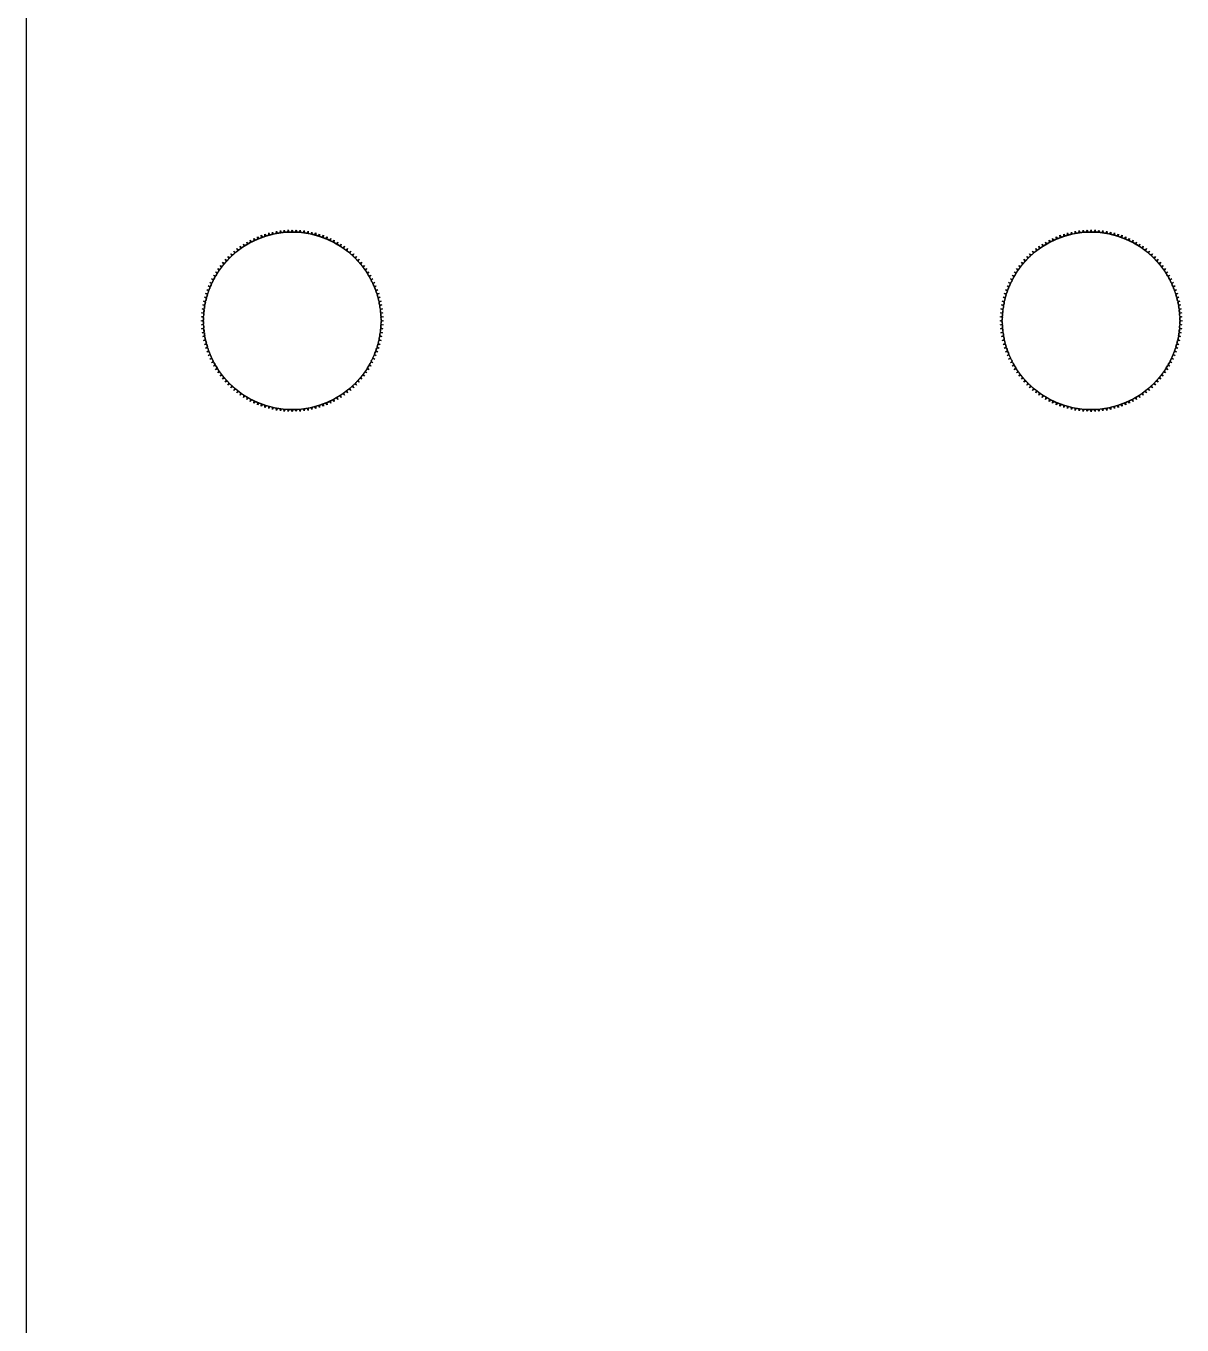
# Model space of a CAD drawing. Header units: millimetres. Extents: x 562 to 17351, y 2396 to 6995.
# Drawn here: x 9250.54 to 9276.59, y 3910 to 3939.27 of the extents above; entities that cross this region are included whole.
import ezdxf

# ---------------------------------------------------------------- set-up
doc = ezdxf.new("R2010")
doc.units = ezdxf.units.MM
doc.layers.add('02___PRT_ALL_AXES', color=7, linetype='Continuous')

msp = doc.modelspace()

# ---------------------------------------------------------------- linework, layer by layer
at = {"color": 7, "linetype": 'Continuous'}
for p, q in [((9250.541, 4020.13), (9250.541, 3685.13)), ((9256.095, 3934.58), (9256.097, 3934.631)), ((9256.097, 3934.631), (9256.121, 3934.585)), ((9256.18, 3934.597), (9256.185, 3934.649)), ((9256.185, 3934.649), (9256.206, 3934.602)), ((9256.266, 3934.611), (9256.273, 3934.662)), ((9256.273, 3934.662), (9256.293, 3934.615)), ((9256.353, 3934.621), (9256.362, 3934.672)), ((9256.362, 3934.672), (9256.38, 3934.623)), ((9256.44, 3934.627), (9256.451, 3934.678)), ((9256.451, 3934.678), (9256.467, 3934.629)), ((9256.527, 3934.63), (9256.541, 3934.68)), ((9256.541, 3934.68), (9256.554, 3934.63)), ((9256.614, 3934.629), (9256.63, 3934.678)), ((9256.63, 3934.678), (9256.641, 3934.627)), ((9256.701, 3934.623), (9256.719, 3934.672)), ((9256.719, 3934.672), (9256.728, 3934.621)), ((9256.788, 3934.615), (9256.808, 3934.662)), ((9256.808, 3934.662), (9256.815, 3934.611)), ((9256.875, 3934.602), (9256.897, 3934.649)), ((9256.897, 3934.649), (9256.901, 3934.597)), ((9256.96, 3934.585), (9256.984, 3934.631)), ((9256.984, 3934.631), (9256.987, 3934.58)), ((9274.095, 3934.58), (9274.097, 3934.631)), ((9274.097, 3934.631), (9274.121, 3934.585)), ((9274.18, 3934.597), (9274.185, 3934.649)), ((9274.185, 3934.649), (9274.206, 3934.602)), ((9274.266, 3934.611), (9274.273, 3934.662)), ((9274.273, 3934.662), (9274.293, 3934.615)), ((9274.353, 3934.621), (9274.362, 3934.672)), ((9274.362, 3934.672), (9274.38, 3934.623)), ((9274.44, 3934.627), (9274.451, 3934.678)), ((9274.451, 3934.678), (9274.467, 3934.629)), ((9274.527, 3934.63), (9274.541, 3934.68)), ((9274.541, 3934.68), (9274.554, 3934.63)), ((9274.614, 3934.629), (9274.63, 3934.678)), ((9274.63, 3934.678), (9274.641, 3934.627)), ((9274.701, 3934.623), (9274.719, 3934.672)), ((9274.719, 3934.672), (9274.728, 3934.621)), ((9274.788, 3934.615), (9274.808, 3934.662)), ((9274.808, 3934.662), (9274.815, 3934.611)), ((9274.875, 3934.602), (9274.897, 3934.649)), ((9274.897, 3934.649), (9274.901, 3934.597)), ((9274.96, 3934.585), (9274.984, 3934.631)), ((9274.984, 3934.631), (9274.987, 3934.58)), ((9255.455, 3934.309), (9255.439, 3934.359)), ((9255.439, 3934.359), (9255.477, 3934.324)), ((9255.529, 3934.355), (9255.516, 3934.405)), ((9255.516, 3934.405), (9255.552, 3934.369)), ((9255.605, 3934.398), (9255.594, 3934.448)), ((9255.594, 3934.448), (9255.629, 3934.41)), ((9255.683, 3934.437), (9255.674, 3934.488)), ((9255.674, 3934.488), (9255.707, 3934.448)), ((9255.763, 3934.473), (9255.756, 3934.524)), ((9255.756, 3934.524), (9255.788, 3934.483)), ((9255.844, 3934.505), (9255.839, 3934.556)), ((9255.839, 3934.556), (9255.869, 3934.514)), ((9255.926, 3934.533), (9255.924, 3934.585)), ((9255.924, 3934.585), (9255.952, 3934.541)), ((9256.01, 3934.558), (9256.01, 3934.61)), ((9256.01, 3934.61), (9256.036, 3934.565)), ((9257.045, 3934.565), (9257.071, 3934.61)), ((9257.071, 3934.61), (9257.071, 3934.558)), ((9257.129, 3934.541), (9257.157, 3934.585)), ((9257.157, 3934.585), (9257.155, 3934.533)), ((9257.212, 3934.514), (9257.242, 3934.556)), ((9257.242, 3934.556), (9257.237, 3934.505)), ((9257.294, 3934.483), (9257.325, 3934.524)), ((9257.325, 3934.524), (9257.318, 3934.473)), ((9257.374, 3934.448), (9257.407, 3934.488)), ((9257.407, 3934.488), (9257.398, 3934.437)), ((9257.452, 3934.41), (9257.487, 3934.448)), ((9257.487, 3934.448), (9257.476, 3934.398)), ((9257.529, 3934.369), (9257.566, 3934.405)), ((9257.566, 3934.405), (9257.552, 3934.355)), ((9257.604, 3934.324), (9257.642, 3934.359)), ((9257.642, 3934.359), (9257.626, 3934.309)), ((9273.455, 3934.309), (9273.439, 3934.359)), ((9273.439, 3934.359), (9273.477, 3934.324)), ((9273.529, 3934.355), (9273.516, 3934.405)), ((9273.516, 3934.405), (9273.552, 3934.369)), ((9273.605, 3934.398), (9273.594, 3934.448)), ((9273.594, 3934.448), (9273.629, 3934.41)), ((9273.683, 3934.437), (9273.674, 3934.488)), ((9273.674, 3934.488), (9273.707, 3934.448)), ((9273.763, 3934.473), (9273.756, 3934.524)), ((9273.756, 3934.524), (9273.788, 3934.483)), ((9273.844, 3934.505), (9273.839, 3934.556)), ((9273.839, 3934.556), (9273.869, 3934.514)), ((9273.926, 3934.533), (9273.924, 3934.585)), ((9273.924, 3934.585), (9273.952, 3934.541)), ((9274.01, 3934.558), (9274.01, 3934.61)), ((9274.01, 3934.61), (9274.036, 3934.565)), ((9275.045, 3934.565), (9275.071, 3934.61)), ((9275.071, 3934.61), (9275.071, 3934.558)), ((9275.129, 3934.541), (9275.157, 3934.585)), ((9275.157, 3934.585), (9275.155, 3934.533)), ((9275.212, 3934.514), (9275.242, 3934.556)), ((9275.242, 3934.556), (9275.237, 3934.505)), ((9275.294, 3934.483), (9275.325, 3934.524)), ((9275.325, 3934.524), (9275.318, 3934.473)), ((9275.374, 3934.448), (9275.407, 3934.488)), ((9275.407, 3934.488), (9275.398, 3934.437)), ((9275.452, 3934.41), (9275.487, 3934.448)), ((9275.487, 3934.448), (9275.476, 3934.398)), ((9275.529, 3934.369), (9275.566, 3934.405)), ((9275.566, 3934.405), (9275.552, 3934.355)), ((9275.604, 3934.324), (9275.642, 3934.359)), ((9275.642, 3934.359), (9275.626, 3934.309)), ((9255.117, 3934.035), (9255.091, 3934.079)), ((9255.091, 3934.079), (9255.136, 3934.054)), ((9255.18, 3934.095), (9255.156, 3934.141)), ((9255.156, 3934.141), (9255.199, 3934.114)), ((9255.245, 3934.153), (9255.223, 3934.2)), ((9255.223, 3934.2), (9255.265, 3934.171)), ((9255.312, 3934.208), (9255.293, 3934.256)), ((9255.293, 3934.256), (9255.334, 3934.225)), ((9255.382, 3934.26), (9255.365, 3934.309)), ((9255.365, 3934.309), (9255.404, 3934.276)), ((9257.677, 3934.276), (9257.716, 3934.309)), ((9257.716, 3934.309), (9257.699, 3934.26)), ((9257.747, 3934.225), (9257.789, 3934.256)), ((9257.789, 3934.256), (9257.769, 3934.208)), ((9257.816, 3934.171), (9257.858, 3934.2)), ((9257.858, 3934.2), (9257.836, 3934.153)), ((9257.882, 3934.114), (9257.926, 3934.141)), ((9257.926, 3934.141), (9257.902, 3934.095)), ((9257.945, 3934.054), (9257.99, 3934.079)), ((9257.99, 3934.079), (9257.964, 3934.035)), ((9273.117, 3934.035), (9273.091, 3934.079)), ((9273.091, 3934.079), (9273.136, 3934.054)), ((9273.18, 3934.095), (9273.156, 3934.141)), ((9273.156, 3934.141), (9273.199, 3934.114)), ((9273.245, 3934.153), (9273.223, 3934.2)), ((9273.223, 3934.2), (9273.265, 3934.171)), ((9273.312, 3934.208), (9273.293, 3934.256)), ((9273.293, 3934.256), (9273.334, 3934.225)), ((9273.382, 3934.26), (9273.365, 3934.309)), ((9273.365, 3934.309), (9273.404, 3934.276)), ((9275.677, 3934.276), (9275.716, 3934.309)), ((9275.716, 3934.309), (9275.699, 3934.26)), ((9275.747, 3934.225), (9275.789, 3934.256)), ((9275.789, 3934.256), (9275.769, 3934.208)), ((9275.816, 3934.171), (9275.858, 3934.2)), ((9275.858, 3934.2), (9275.836, 3934.153)), ((9275.882, 3934.114), (9275.926, 3934.141)), ((9275.926, 3934.141), (9275.902, 3934.095)), ((9275.945, 3934.054), (9275.99, 3934.079)), ((9275.99, 3934.079), (9275.964, 3934.035)), ((9254.895, 3933.766), (9254.861, 3933.806)), ((9254.861, 3933.806), (9254.91, 3933.788)), ((9254.946, 3933.837), (9254.914, 3933.878)), ((9254.914, 3933.878), (9254.962, 3933.858)), ((9255, 3933.905), (9254.97, 3933.948)), ((9254.97, 3933.948), (9255.017, 3933.926)), ((9255.057, 3933.971), (9255.029, 3934.015)), ((9255.029, 3934.015), (9255.075, 3933.991)), ((9258.006, 3933.991), (9258.052, 3934.015)), ((9258.052, 3934.015), (9258.024, 3933.971)), ((9258.064, 3933.926), (9258.111, 3933.948)), ((9258.111, 3933.948), (9258.081, 3933.905)), ((9258.119, 3933.858), (9258.167, 3933.878)), ((9258.167, 3933.878), (9258.135, 3933.837)), ((9258.171, 3933.788), (9258.22, 3933.806)), ((9258.22, 3933.806), (9258.187, 3933.766)), ((9272.895, 3933.766), (9272.861, 3933.806)), ((9272.861, 3933.806), (9272.91, 3933.788)), ((9272.946, 3933.837), (9272.914, 3933.878)), ((9272.914, 3933.878), (9272.962, 3933.858)), ((9273, 3933.905), (9272.97, 3933.948)), ((9272.97, 3933.948), (9273.017, 3933.926)), ((9273.057, 3933.971), (9273.029, 3934.015)), ((9273.029, 3934.015), (9273.075, 3933.991)), ((9276.006, 3933.991), (9276.052, 3934.015)), ((9276.052, 3934.015), (9276.024, 3933.971)), ((9276.064, 3933.926), (9276.111, 3933.948)), ((9276.111, 3933.948), (9276.081, 3933.905)), ((9276.119, 3933.858), (9276.167, 3933.878)), ((9276.167, 3933.878), (9276.135, 3933.837)), ((9276.171, 3933.788), (9276.22, 3933.806)), ((9276.22, 3933.806), (9276.187, 3933.766)), ((9254.722, 3933.463), (9254.683, 3933.496)), ((9254.683, 3933.496), (9254.734, 3933.487)), ((9254.76, 3933.542), (9254.722, 3933.577)), ((9254.722, 3933.577), (9254.773, 3933.565)), ((9254.802, 3933.618), (9254.765, 3933.655)), ((9254.765, 3933.655), (9254.815, 3933.642)), ((9254.847, 3933.693), (9254.812, 3933.731)), ((9254.812, 3933.731), (9254.861, 3933.716)), ((9258.22, 3933.716), (9258.27, 3933.731)), ((9258.27, 3933.731), (9258.234, 3933.693)), ((9258.266, 3933.642), (9258.316, 3933.655)), ((9258.316, 3933.655), (9258.279, 3933.618)), ((9258.308, 3933.565), (9258.359, 3933.577)), ((9258.359, 3933.577), (9258.321, 3933.542)), ((9258.347, 3933.487), (9258.398, 3933.496)), ((9258.398, 3933.496), (9258.359, 3933.463)), ((9272.722, 3933.463), (9272.683, 3933.496)), ((9272.683, 3933.496), (9272.734, 3933.487)), ((9272.76, 3933.542), (9272.722, 3933.577)), ((9272.722, 3933.577), (9272.773, 3933.565)), ((9272.802, 3933.618), (9272.765, 3933.655)), ((9272.765, 3933.655), (9272.815, 3933.642)), ((9272.847, 3933.693), (9272.812, 3933.731)), ((9272.812, 3933.731), (9272.861, 3933.716)), ((9276.22, 3933.716), (9276.27, 3933.731)), ((9276.27, 3933.731), (9276.234, 3933.693)), ((9276.266, 3933.642), (9276.316, 3933.655)), ((9276.316, 3933.655), (9276.279, 3933.618)), ((9276.308, 3933.565), (9276.359, 3933.577)), ((9276.359, 3933.577), (9276.321, 3933.542)), ((9276.347, 3933.487), (9276.398, 3933.496)), ((9276.398, 3933.496), (9276.359, 3933.463)), ((9254.629, 3933.219), (9254.585, 3933.246)), ((9254.585, 3933.246), (9254.637, 3933.244)), ((9254.657, 3933.301), (9254.614, 3933.331)), ((9254.614, 3933.331), (9254.666, 3933.327)), ((9254.688, 3933.383), (9254.647, 3933.414)), ((9254.647, 3933.414), (9254.698, 3933.408)), ((9258.383, 3933.408), (9258.435, 3933.414)), ((9258.435, 3933.414), (9258.393, 3933.383)), ((9258.415, 3933.327), (9258.467, 3933.331)), ((9258.467, 3933.331), (9258.424, 3933.301)), ((9258.444, 3933.244), (9258.496, 3933.246)), ((9258.496, 3933.246), (9258.452, 3933.219)), ((9272.629, 3933.219), (9272.585, 3933.246)), ((9272.585, 3933.246), (9272.637, 3933.244)), ((9272.657, 3933.301), (9272.614, 3933.331)), ((9272.614, 3933.331), (9272.666, 3933.327)), ((9272.688, 3933.383), (9272.647, 3933.414)), ((9272.647, 3933.414), (9272.698, 3933.408)), ((9276.383, 3933.408), (9276.435, 3933.414)), ((9276.435, 3933.414), (9276.393, 3933.383)), ((9276.415, 3933.327), (9276.467, 3933.331)), ((9276.467, 3933.331), (9276.424, 3933.301)), ((9276.444, 3933.244), (9276.496, 3933.246)), ((9276.496, 3933.246), (9276.452, 3933.219)), ((9254.508, 3932.897), (9254.559, 3932.904)), ((9254.556, 3932.878), (9254.508, 3932.897)), ((9254.522, 3932.986), (9254.573, 3932.99)), ((9254.569, 3932.964), (9254.522, 3932.986)), ((9254.539, 3933.074), (9254.591, 3933.076)), ((9254.585, 3933.05), (9254.539, 3933.074)), ((9254.605, 3933.135), (9254.56, 3933.16)), ((9254.56, 3933.16), (9254.612, 3933.16)), ((9258.469, 3933.16), (9258.521, 3933.16)), ((9258.521, 3933.16), (9258.476, 3933.135)), ((9258.49, 3933.076), (9258.542, 3933.074)), ((9258.542, 3933.074), (9258.496, 3933.05)), ((9258.508, 3932.99), (9258.559, 3932.986)), ((9258.559, 3932.986), (9258.512, 3932.964)), ((9258.522, 3932.904), (9258.573, 3932.897)), ((9258.573, 3932.897), (9258.525, 3932.878)), ((9272.508, 3932.897), (9272.559, 3932.904)), ((9272.556, 3932.878), (9272.508, 3932.897)), ((9272.522, 3932.986), (9272.573, 3932.99)), ((9272.569, 3932.964), (9272.522, 3932.986)), ((9272.539, 3933.074), (9272.591, 3933.076)), ((9272.585, 3933.05), (9272.539, 3933.074)), ((9272.605, 3933.135), (9272.56, 3933.16)), ((9272.56, 3933.16), (9272.612, 3933.16)), ((9276.469, 3933.16), (9276.521, 3933.16)), ((9276.521, 3933.16), (9276.476, 3933.135)), ((9276.49, 3933.076), (9276.542, 3933.074)), ((9276.542, 3933.074), (9276.496, 3933.05)), ((9276.508, 3932.99), (9276.559, 3932.986)), ((9276.559, 3932.986), (9276.512, 3932.964)), ((9276.522, 3932.904), (9276.573, 3932.897)), ((9276.573, 3932.897), (9276.525, 3932.878)), ((9254.491, 3932.63), (9254.541, 3932.643)), ((9254.541, 3932.617), (9254.491, 3932.63)), ((9254.492, 3932.719), (9254.543, 3932.731)), ((9254.542, 3932.704), (9254.492, 3932.719)), ((9254.498, 3932.809), (9254.549, 3932.818)), ((9254.547, 3932.791), (9254.498, 3932.809)), ((9258.532, 3932.818), (9258.583, 3932.809)), ((9258.583, 3932.809), (9258.534, 3932.791)), ((9258.538, 3932.731), (9258.589, 3932.719)), ((9258.589, 3932.719), (9258.539, 3932.704)), ((9258.541, 3932.643), (9258.591, 3932.63)), ((9258.591, 3932.63), (9258.541, 3932.617)), ((9272.491, 3932.63), (9272.541, 3932.643)), ((9272.541, 3932.617), (9272.491, 3932.63)), ((9272.492, 3932.719), (9272.543, 3932.731)), ((9272.542, 3932.704), (9272.492, 3932.719)), ((9272.498, 3932.809), (9272.549, 3932.818)), ((9272.547, 3932.791), (9272.498, 3932.809)), ((9276.532, 3932.818), (9276.583, 3932.809)), ((9276.583, 3932.809), (9276.534, 3932.791)), ((9276.538, 3932.731), (9276.589, 3932.719)), ((9276.589, 3932.719), (9276.539, 3932.704)), ((9276.541, 3932.643), (9276.591, 3932.63)), ((9276.591, 3932.63), (9276.541, 3932.617)), ((9254.492, 3932.541), (9254.542, 3932.556)), ((9254.543, 3932.529), (9254.492, 3932.541)), ((9254.498, 3932.451), (9254.547, 3932.469)), ((9254.549, 3932.442), (9254.498, 3932.451)), ((9254.508, 3932.362), (9254.556, 3932.382)), ((9254.559, 3932.356), (9254.508, 3932.362)), ((9254.522, 3932.274), (9254.569, 3932.296)), ((9258.512, 3932.296), (9258.559, 3932.274)), ((9258.573, 3932.362), (9258.522, 3932.356)), ((9258.525, 3932.382), (9258.573, 3932.362)), ((9258.583, 3932.451), (9258.532, 3932.442)), ((9258.534, 3932.469), (9258.583, 3932.451)), ((9258.589, 3932.541), (9258.538, 3932.529)), ((9258.539, 3932.556), (9258.589, 3932.541)), ((9272.492, 3932.541), (9272.542, 3932.556)), ((9272.543, 3932.529), (9272.492, 3932.541)), ((9272.498, 3932.451), (9272.547, 3932.469)), ((9272.549, 3932.442), (9272.498, 3932.451)), ((9272.508, 3932.362), (9272.556, 3932.382)), ((9272.559, 3932.356), (9272.508, 3932.362)), ((9272.522, 3932.274), (9272.569, 3932.296)), ((9276.512, 3932.296), (9276.559, 3932.274)), ((9276.573, 3932.362), (9276.522, 3932.356)), ((9276.525, 3932.382), (9276.573, 3932.362)), ((9276.583, 3932.451), (9276.532, 3932.442)), ((9276.534, 3932.469), (9276.583, 3932.451)), ((9276.589, 3932.541), (9276.538, 3932.529)), ((9276.539, 3932.556), (9276.589, 3932.541)), ((9254.573, 3932.269), (9254.522, 3932.274)), ((9254.539, 3932.186), (9254.585, 3932.21)), ((9254.591, 3932.184), (9254.539, 3932.186)), ((9254.56, 3932.099), (9254.605, 3932.125)), ((9254.612, 3932.099), (9254.56, 3932.099)), ((9254.585, 3932.013), (9254.629, 3932.041)), ((9254.637, 3932.016), (9254.585, 3932.013)), ((9258.496, 3932.013), (9258.444, 3932.016)), ((9258.452, 3932.041), (9258.496, 3932.013)), ((9258.521, 3932.099), (9258.469, 3932.099)), ((9258.476, 3932.125), (9258.521, 3932.099)), ((9258.542, 3932.186), (9258.49, 3932.184)), ((9258.496, 3932.21), (9258.542, 3932.186)), ((9258.559, 3932.274), (9258.508, 3932.269)), ((9272.573, 3932.269), (9272.522, 3932.274)), ((9272.539, 3932.186), (9272.585, 3932.21)), ((9272.591, 3932.184), (9272.539, 3932.186)), ((9272.56, 3932.099), (9272.605, 3932.125)), ((9272.612, 3932.099), (9272.56, 3932.099)), ((9272.585, 3932.013), (9272.629, 3932.041)), ((9272.637, 3932.016), (9272.585, 3932.013)), ((9276.496, 3932.013), (9276.444, 3932.016)), ((9276.452, 3932.041), (9276.496, 3932.013)), ((9276.521, 3932.099), (9276.469, 3932.099)), ((9276.476, 3932.125), (9276.521, 3932.099)), ((9276.542, 3932.186), (9276.49, 3932.184)), ((9276.496, 3932.21), (9276.542, 3932.186)), ((9276.559, 3932.274), (9276.508, 3932.269)), ((9254.614, 3931.929), (9254.657, 3931.958)), ((9254.666, 3931.933), (9254.614, 3931.929)), ((9254.647, 3931.845), (9254.688, 3931.877)), ((9254.698, 3931.852), (9254.647, 3931.845)), ((9254.683, 3931.764), (9254.722, 3931.797)), ((9254.734, 3931.773), (9254.683, 3931.764)), ((9254.722, 3931.683), (9254.76, 3931.718)), ((9258.321, 3931.718), (9258.359, 3931.683)), ((9258.398, 3931.764), (9258.347, 3931.773)), ((9258.359, 3931.797), (9258.398, 3931.764)), ((9258.435, 3931.845), (9258.383, 3931.852)), ((9258.393, 3931.877), (9258.435, 3931.845)), ((9258.467, 3931.929), (9258.415, 3931.933)), ((9258.424, 3931.958), (9258.467, 3931.929)), ((9272.614, 3931.929), (9272.657, 3931.958)), ((9272.666, 3931.933), (9272.614, 3931.929)), ((9272.647, 3931.845), (9272.688, 3931.877)), ((9272.698, 3931.852), (9272.647, 3931.845)), ((9272.683, 3931.764), (9272.722, 3931.797)), ((9272.734, 3931.773), (9272.683, 3931.764)), ((9272.722, 3931.683), (9272.76, 3931.718)), ((9276.321, 3931.718), (9276.359, 3931.683)), ((9276.398, 3931.764), (9276.347, 3931.773)), ((9276.359, 3931.797), (9276.398, 3931.764)), ((9276.435, 3931.845), (9276.383, 3931.852)), ((9276.393, 3931.877), (9276.435, 3931.845)), ((9276.467, 3931.929), (9276.415, 3931.933)), ((9276.424, 3931.958), (9276.467, 3931.929)), ((9254.773, 3931.695), (9254.722, 3931.683)), ((9254.765, 3931.605), (9254.802, 3931.642)), ((9254.815, 3931.618), (9254.765, 3931.605)), ((9254.812, 3931.528), (9254.847, 3931.567)), ((9254.861, 3931.544), (9254.812, 3931.528)), ((9254.861, 3931.454), (9254.895, 3931.494)), ((9254.91, 3931.472), (9254.861, 3931.454)), ((9254.914, 3931.382), (9254.946, 3931.423)), ((9258.135, 3931.423), (9258.167, 3931.382)), ((9258.22, 3931.454), (9258.171, 3931.472)), ((9258.187, 3931.494), (9258.22, 3931.454)), ((9258.27, 3931.528), (9258.22, 3931.544)), ((9258.234, 3931.567), (9258.27, 3931.528)), ((9258.316, 3931.605), (9258.266, 3931.618)), ((9258.279, 3931.642), (9258.316, 3931.605)), ((9258.359, 3931.683), (9258.308, 3931.695)), ((9272.773, 3931.695), (9272.722, 3931.683)), ((9272.765, 3931.605), (9272.802, 3931.642)), ((9272.815, 3931.618), (9272.765, 3931.605)), ((9272.812, 3931.528), (9272.847, 3931.567)), ((9272.861, 3931.544), (9272.812, 3931.528)), ((9272.861, 3931.454), (9272.895, 3931.494)), ((9272.91, 3931.472), (9272.861, 3931.454)), ((9272.914, 3931.382), (9272.946, 3931.423)), ((9276.135, 3931.423), (9276.167, 3931.382)), ((9276.22, 3931.454), (9276.171, 3931.472)), ((9276.187, 3931.494), (9276.22, 3931.454)), ((9276.27, 3931.528), (9276.22, 3931.544)), ((9276.234, 3931.567), (9276.27, 3931.528)), ((9276.316, 3931.605), (9276.266, 3931.618)), ((9276.279, 3931.642), (9276.316, 3931.605)), ((9276.359, 3931.683), (9276.308, 3931.695)), ((9254.962, 3931.402), (9254.914, 3931.382)), ((9254.97, 3931.312), (9255, 3931.355)), ((9255.017, 3931.334), (9254.97, 3931.312)), ((9255.029, 3931.245), (9255.057, 3931.289)), ((9255.075, 3931.269), (9255.029, 3931.245)), ((9255.091, 3931.18), (9255.117, 3931.225)), ((9255.136, 3931.206), (9255.091, 3931.18)), ((9255.156, 3931.119), (9255.18, 3931.164)), ((9255.199, 3931.146), (9255.156, 3931.119)), ((9257.926, 3931.119), (9257.882, 3931.146)), ((9257.902, 3931.164), (9257.926, 3931.119)), ((9257.99, 3931.18), (9257.945, 3931.206)), ((9257.964, 3931.225), (9257.99, 3931.18)), ((9258.052, 3931.245), (9258.006, 3931.269)), ((9258.024, 3931.289), (9258.052, 3931.245)), ((9258.111, 3931.312), (9258.064, 3931.334)), ((9258.081, 3931.355), (9258.111, 3931.312)), ((9258.167, 3931.382), (9258.119, 3931.402)), ((9272.962, 3931.402), (9272.914, 3931.382)), ((9272.97, 3931.312), (9273, 3931.355)), ((9273.017, 3931.334), (9272.97, 3931.312)), ((9273.029, 3931.245), (9273.057, 3931.289)), ((9273.075, 3931.269), (9273.029, 3931.245)), ((9273.091, 3931.18), (9273.117, 3931.225)), ((9273.136, 3931.206), (9273.091, 3931.18)), ((9273.156, 3931.119), (9273.18, 3931.164)), ((9273.199, 3931.146), (9273.156, 3931.119)), ((9275.926, 3931.119), (9275.882, 3931.146)), ((9275.902, 3931.164), (9275.926, 3931.119)), ((9275.99, 3931.18), (9275.945, 3931.206)), ((9275.964, 3931.225), (9275.99, 3931.18)), ((9276.052, 3931.245), (9276.006, 3931.269)), ((9276.024, 3931.289), (9276.052, 3931.245)), ((9276.111, 3931.312), (9276.064, 3931.334)), ((9276.081, 3931.355), (9276.111, 3931.312)), ((9276.167, 3931.382), (9276.119, 3931.402)), ((9255.223, 3931.06), (9255.245, 3931.106)), ((9255.265, 3931.089), (9255.223, 3931.06)), ((9255.293, 3931.004), (9255.312, 3931.051)), ((9255.334, 3931.035), (9255.293, 3931.004)), ((9255.365, 3930.951), (9255.382, 3930.999)), ((9255.404, 3930.984), (9255.365, 3930.951)), ((9255.439, 3930.901), (9255.455, 3930.95)), ((9255.477, 3930.936), (9255.439, 3930.901)), ((9255.516, 3930.855), (9255.529, 3930.905)), ((9255.552, 3930.891), (9255.516, 3930.855)), ((9255.594, 3930.812), (9255.605, 3930.862)), ((9255.629, 3930.85), (9255.594, 3930.812)), ((9255.674, 3930.772), (9255.683, 3930.823)), ((9257.398, 3930.823), (9257.407, 3930.772)), ((9257.487, 3930.812), (9257.452, 3930.85)), ((9257.476, 3930.862), (9257.487, 3930.812)), ((9257.566, 3930.855), (9257.529, 3930.891)), ((9257.552, 3930.905), (9257.566, 3930.855)), ((9257.642, 3930.901), (9257.604, 3930.936)), ((9257.626, 3930.95), (9257.642, 3930.901)), ((9257.716, 3930.951), (9257.677, 3930.984)), ((9257.699, 3930.999), (9257.716, 3930.951)), ((9257.789, 3931.004), (9257.747, 3931.035)), ((9257.769, 3931.051), (9257.789, 3931.004)), ((9257.858, 3931.06), (9257.816, 3931.089)), ((9257.836, 3931.106), (9257.858, 3931.06)), ((9273.223, 3931.06), (9273.245, 3931.106)), ((9273.265, 3931.089), (9273.223, 3931.06)), ((9273.293, 3931.004), (9273.312, 3931.051)), ((9273.334, 3931.035), (9273.293, 3931.004)), ((9273.365, 3930.951), (9273.382, 3930.999)), ((9273.404, 3930.984), (9273.365, 3930.951)), ((9273.439, 3930.901), (9273.455, 3930.95)), ((9273.477, 3930.936), (9273.439, 3930.901)), ((9273.516, 3930.855), (9273.529, 3930.905)), ((9273.552, 3930.891), (9273.516, 3930.855)), ((9273.594, 3930.812), (9273.605, 3930.862)), ((9273.629, 3930.85), (9273.594, 3930.812)), ((9273.674, 3930.772), (9273.683, 3930.823)), ((9275.398, 3930.823), (9275.407, 3930.772)), ((9275.487, 3930.812), (9275.452, 3930.85)), ((9275.476, 3930.862), (9275.487, 3930.812)), ((9275.566, 3930.855), (9275.529, 3930.891)), ((9275.552, 3930.905), (9275.566, 3930.855)), ((9275.642, 3930.901), (9275.604, 3930.936)), ((9275.626, 3930.95), (9275.642, 3930.901)), ((9275.716, 3930.951), (9275.677, 3930.984)), ((9275.699, 3930.999), (9275.716, 3930.951)), ((9275.789, 3931.004), (9275.747, 3931.035)), ((9275.769, 3931.051), (9275.789, 3931.004)), ((9275.858, 3931.06), (9275.816, 3931.089)), ((9275.836, 3931.106), (9275.858, 3931.06)), ((9255.707, 3930.812), (9255.674, 3930.772)), ((9255.756, 3930.736), (9255.763, 3930.787)), ((9255.788, 3930.777), (9255.756, 3930.736)), ((9255.839, 3930.704), (9255.844, 3930.755)), ((9255.869, 3930.746), (9255.839, 3930.704)), ((9255.924, 3930.675), (9255.926, 3930.727)), ((9255.952, 3930.718), (9255.924, 3930.675)), ((9256.01, 3930.65), (9256.01, 3930.702)), ((9256.036, 3930.695), (9256.01, 3930.65)), ((9256.097, 3930.629), (9256.095, 3930.68)), ((9256.121, 3930.674), (9256.097, 3930.629)), ((9256.185, 3930.611), (9256.18, 3930.663)), ((9256.206, 3930.658), (9256.185, 3930.611)), ((9256.273, 3930.597), (9256.266, 3930.649)), ((9256.293, 3930.645), (9256.273, 3930.597)), ((9256.362, 3930.588), (9256.353, 3930.639)), ((9256.38, 3930.636), (9256.362, 3930.588)), ((9256.451, 3930.582), (9256.44, 3930.632)), ((9256.467, 3930.631), (9256.451, 3930.582)), ((9256.541, 3930.58), (9256.527, 3930.63)), ((9256.554, 3930.63), (9256.541, 3930.58)), ((9256.63, 3930.582), (9256.614, 3930.631)), ((9256.641, 3930.632), (9256.63, 3930.582)), ((9256.719, 3930.588), (9256.701, 3930.636)), ((9256.728, 3930.639), (9256.719, 3930.588)), ((9256.808, 3930.597), (9256.788, 3930.645)), ((9256.815, 3930.649), (9256.808, 3930.597)), ((9256.897, 3930.611), (9256.875, 3930.658)), ((9256.901, 3930.663), (9256.897, 3930.611)), ((9256.984, 3930.629), (9256.96, 3930.674)), ((9256.987, 3930.68), (9256.984, 3930.629)), ((9257.071, 3930.65), (9257.045, 3930.695)), ((9257.071, 3930.702), (9257.071, 3930.65)), ((9257.157, 3930.675), (9257.129, 3930.718)), ((9257.155, 3930.727), (9257.157, 3930.675)), ((9257.242, 3930.704), (9257.212, 3930.746)), ((9257.237, 3930.755), (9257.242, 3930.704)), ((9257.325, 3930.736), (9257.294, 3930.777)), ((9257.318, 3930.787), (9257.325, 3930.736)), ((9257.407, 3930.772), (9257.374, 3930.812)), ((9273.707, 3930.812), (9273.674, 3930.772)), ((9273.756, 3930.736), (9273.763, 3930.787)), ((9273.788, 3930.777), (9273.756, 3930.736)), ((9273.839, 3930.704), (9273.844, 3930.755)), ((9273.869, 3930.746), (9273.839, 3930.704)), ((9273.924, 3930.675), (9273.926, 3930.727)), ((9273.952, 3930.718), (9273.924, 3930.675)), ((9274.01, 3930.65), (9274.01, 3930.702)), ((9274.036, 3930.695), (9274.01, 3930.65)), ((9274.097, 3930.629), (9274.095, 3930.68)), ((9274.121, 3930.674), (9274.097, 3930.629)), ((9274.185, 3930.611), (9274.18, 3930.663)), ((9274.206, 3930.658), (9274.185, 3930.611)), ((9274.273, 3930.597), (9274.266, 3930.649)), ((9274.293, 3930.645), (9274.273, 3930.597)), ((9274.362, 3930.588), (9274.353, 3930.639)), ((9274.38, 3930.636), (9274.362, 3930.588)), ((9274.451, 3930.582), (9274.44, 3930.632)), ((9274.467, 3930.631), (9274.451, 3930.582)), ((9274.541, 3930.58), (9274.527, 3930.63)), ((9274.554, 3930.63), (9274.541, 3930.58)), ((9274.63, 3930.582), (9274.614, 3930.631)), ((9274.641, 3930.632), (9274.63, 3930.582)), ((9274.719, 3930.588), (9274.701, 3930.636)), ((9274.728, 3930.639), (9274.719, 3930.588)), ((9274.808, 3930.597), (9274.788, 3930.645)), ((9274.815, 3930.649), (9274.808, 3930.597)), ((9274.897, 3930.611), (9274.875, 3930.658)), ((9274.901, 3930.663), (9274.897, 3930.611)), ((9274.984, 3930.629), (9274.96, 3930.674)), ((9274.987, 3930.68), (9274.984, 3930.629)), ((9275.071, 3930.65), (9275.045, 3930.695)), ((9275.071, 3930.702), (9275.071, 3930.65)), ((9275.157, 3930.675), (9275.129, 3930.718)), ((9275.155, 3930.727), (9275.157, 3930.675)), ((9275.242, 3930.704), (9275.212, 3930.746)), ((9275.237, 3930.755), (9275.242, 3930.704)), ((9275.325, 3930.736), (9275.294, 3930.777)), ((9275.318, 3930.787), (9275.325, 3930.736)), ((9275.407, 3930.772), (9275.374, 3930.812))]:
    msp.add_line(p, q, dxfattribs=at)
for centre, start, end in [((9256.541, 3932.63), 92.8842, 94.6158), ((9256.541, 3932.63), 90.3842, 92.1158), ((9256.541, 3932.63), 87.8842, 89.6158), ((9256.541, 3932.63), 85.3842, 87.1158), ((9274.541, 3932.63), 92.8842, 94.6158), ((9274.541, 3932.63), 90.3842, 92.1158), ((9274.541, 3932.63), 87.8842, 89.6158), ((9274.541, 3932.63), 85.3842, 87.1158), ((9256.541, 3932.63), 120.3842, 122.1158), ((9256.541, 3932.63), 117.8842, 119.6158), ((9256.541, 3932.63), 115.3842, 117.1158), ((9256.541, 3932.63), 112.8842, 114.6158), ((9256.541, 3932.63), 110.3842, 112.1158), ((9256.541, 3932.63), 107.8842, 109.6158), ((9256.541, 3932.63), 105.3842, 107.1158), ((9256.541, 3932.63), 102.8842, 104.6158), ((9256.541, 3932.63), 100.3842, 102.1158), ((9256.541, 3932.63), 97.8842, 99.6158), ((9256.541, 3932.63), 95.3842, 97.1158), ((9256.541, 3932.63), 82.8842, 84.6158), ((9256.541, 3932.63), 80.3842, 82.1158), ((9256.541, 3932.63), 77.8842, 79.6158), ((9256.541, 3932.63), 75.3842, 77.1158), ((9256.541, 3932.63), 72.8842, 74.6158), ((9256.541, 3932.63), 70.3842, 72.1158), ((9256.541, 3932.63), 67.8842, 69.6158), ((9256.541, 3932.63), 65.3842, 67.1158), ((9256.541, 3932.63), 62.8842, 64.6158), ((9256.541, 3932.63), 60.3842, 62.1158), ((9256.541, 3932.63), 57.8842, 59.6158), ((9274.541, 3932.63), 120.3842, 122.1158), ((9274.541, 3932.63), 117.8842, 119.6158), ((9274.541, 3932.63), 115.3842, 117.1158), ((9274.541, 3932.63), 112.8842, 114.6158), ((9274.541, 3932.63), 110.3842, 112.1158), ((9274.541, 3932.63), 107.8842, 109.6158), ((9274.541, 3932.63), 105.3842, 107.1158), ((9274.541, 3932.63), 102.8842, 104.6158), ((9274.541, 3932.63), 100.3842, 102.1158), ((9274.541, 3932.63), 97.8842, 99.6158), ((9274.541, 3932.63), 95.3842, 97.1158), ((9274.541, 3932.63), 82.8842, 84.6158), ((9274.541, 3932.63), 80.3842, 82.1158), ((9274.541, 3932.63), 77.8842, 79.6158), ((9274.541, 3932.63), 75.3842, 77.1158), ((9274.541, 3932.63), 72.8842, 74.6158), ((9274.541, 3932.63), 70.3842, 72.1158), ((9274.541, 3932.63), 67.8842, 69.6158), ((9274.541, 3932.63), 65.3842, 67.1158), ((9274.541, 3932.63), 62.8842, 64.6158), ((9274.541, 3932.63), 60.3842, 62.1158), ((9274.541, 3932.63), 57.8842, 59.6158), ((9256.541, 3932.63), 132.8842, 134.6158), ((9256.541, 3932.63), 130.3842, 132.1158), ((9256.541, 3932.63), 127.8842, 129.6158), ((9256.541, 3932.63), 125.3842, 127.1158), ((9256.541, 3932.63), 122.8842, 124.6158), ((9256.541, 3932.63), 55.3842, 57.1158), ((9256.541, 3932.63), 52.8842, 54.6158), ((9256.541, 3932.63), 50.3842, 52.1158), ((9256.541, 3932.63), 47.8842, 49.6158), ((9256.541, 3932.63), 45.3842, 47.1158), ((9274.541, 3932.63), 132.8842, 134.6158), ((9274.541, 3932.63), 130.3842, 132.1158), ((9274.541, 3932.63), 127.8842, 129.6158), ((9274.541, 3932.63), 125.3842, 127.1158), ((9274.541, 3932.63), 122.8842, 124.6158), ((9274.541, 3932.63), 55.3842, 57.1158), ((9274.541, 3932.63), 52.8842, 54.6158), ((9274.541, 3932.63), 50.3842, 52.1158), ((9274.541, 3932.63), 47.8842, 49.6158), ((9274.541, 3932.63), 45.3842, 47.1158), ((9256.541, 3932.63), 145.3842, 147.1158), ((9256.541, 3932.63), 142.8842, 144.6158), ((9256.541, 3932.63), 140.3842, 142.1158), ((9256.541, 3932.63), 137.8842, 139.6158), ((9256.541, 3932.63), 135.3842, 137.1158), ((9256.541, 3932.63), 42.8842, 44.6158), ((9256.541, 3932.63), 40.3842, 42.1158), ((9256.541, 3932.63), 37.8842, 39.6158), ((9256.541, 3932.63), 35.3842, 37.1158), ((9256.541, 3932.63), 32.8842, 34.6158), ((9274.541, 3932.63), 145.3842, 147.1158), ((9274.541, 3932.63), 142.8842, 144.6158), ((9274.541, 3932.63), 140.3842, 142.1158), ((9274.541, 3932.63), 137.8842, 139.6158), ((9274.541, 3932.63), 135.3842, 137.1158), ((9274.541, 3932.63), 42.8842, 44.6158), ((9274.541, 3932.63), 40.3842, 42.1158), ((9274.541, 3932.63), 37.8842, 39.6158), ((9274.541, 3932.63), 35.3842, 37.1158), ((9274.541, 3932.63), 32.8842, 34.6158), ((9256.541, 3932.63), 155.3842, 157.1158), ((9256.541, 3932.63), 152.8842, 154.6158), ((9256.541, 3932.63), 150.3842, 152.1158), ((9256.541, 3932.63), 147.8842, 149.6158), ((9256.541, 3932.63), 30.3842, 32.1158), ((9256.541, 3932.63), 27.8842, 29.6158), ((9256.541, 3932.63), 25.3842, 27.1158), ((9256.541, 3932.63), 22.8842, 24.6158), ((9274.541, 3932.63), 155.3842, 157.1158), ((9274.541, 3932.63), 152.8842, 154.6158), ((9274.541, 3932.63), 150.3842, 152.1158), ((9274.541, 3932.63), 147.8842, 149.6158), ((9274.541, 3932.63), 30.3842, 32.1158), ((9274.541, 3932.63), 27.8842, 29.6158), ((9274.541, 3932.63), 25.3842, 27.1158), ((9274.541, 3932.63), 22.8842, 24.6158), ((9256.541, 3932.63), 162.8842, 164.6158), ((9256.541, 3932.63), 160.3842, 162.1158), ((9256.541, 3932.63), 157.8842, 159.6158), ((9256.541, 3932.63), 20.3842, 22.1158), ((9256.541, 3932.63), 17.8842, 19.6158), ((9256.541, 3932.63), 15.3842, 17.1158), ((9274.541, 3932.63), 162.8842, 164.6158), ((9274.541, 3932.63), 160.3842, 162.1158), ((9274.541, 3932.63), 157.8842, 159.6158), ((9274.541, 3932.63), 20.3842, 22.1158), ((9274.541, 3932.63), 17.8842, 19.6158), ((9274.541, 3932.63), 15.3842, 17.1158), ((9256.541, 3932.63), 172.8842, 174.6158), ((9256.541, 3932.63), 170.3842, 172.1158), ((9256.541, 3932.63), 167.8842, 169.6158), ((9256.541, 3932.63), 165.3842, 167.1158), ((9256.541, 3932.63), 12.8842, 14.6158), ((9256.541, 3932.63), 10.3842, 12.1158), ((9256.541, 3932.63), 7.8842, 9.6158), ((9256.541, 3932.63), 5.3842, 7.1158), ((9274.541, 3932.63), 172.8842, 174.6158), ((9274.541, 3932.63), 170.3842, 172.1158), ((9274.541, 3932.63), 167.8842, 169.6158), ((9274.541, 3932.63), 165.3842, 167.1158), ((9274.541, 3932.63), 12.8842, 14.6158), ((9274.541, 3932.63), 10.3842, 12.1158), ((9274.541, 3932.63), 7.8842, 9.6158), ((9274.541, 3932.63), 5.3842, 7.1158), ((9256.541, 3932.63), 177.8842, 179.6158), ((9256.541, 3932.63), 180.3842, 182.1158), ((9256.541, 3932.63), 175.3842, 177.1158), ((9256.541, 3932.63), 2.8842, 4.6158), ((9256.541, 3932.63), 0.3842, 2.1158), ((9256.541, 3932.63), 357.8842, 359.6158), ((9274.541, 3932.63), 177.8842, 179.6158), ((9274.541, 3932.63), 180.3842, 182.1158), ((9274.541, 3932.63), 175.3842, 177.1158), ((9274.541, 3932.63), 2.8842, 4.6158), ((9274.541, 3932.63), 0.3842, 2.1158), ((9274.541, 3932.63), 357.8842, 359.6158), ((9256.541, 3932.63), 182.8842, 184.6158), ((9256.541, 3932.63), 185.3842, 187.1158), ((9256.541, 3932.63), 187.8842, 189.6158), ((9256.541, 3932.63), 350.3842, 352.1158), ((9256.541, 3932.63), 352.8842, 354.6158), ((9256.541, 3932.63), 355.3842, 357.1158), ((9274.541, 3932.63), 182.8842, 184.6158), ((9274.541, 3932.63), 185.3842, 187.1158), ((9274.541, 3932.63), 187.8842, 189.6158), ((9274.541, 3932.63), 350.3842, 352.1158), ((9274.541, 3932.63), 352.8842, 354.6158), ((9274.541, 3932.63), 355.3842, 357.1158), ((9256.541, 3932.63), 190.3842, 192.1158), ((9256.541, 3932.63), 192.8842, 194.6158), ((9256.541, 3932.63), 195.3842, 197.1158), ((9256.541, 3932.63), 197.8842, 199.6158), ((9256.541, 3932.63), 340.3842, 342.1158), ((9256.541, 3932.63), 342.8842, 344.6158), ((9256.541, 3932.63), 345.3842, 347.1158), ((9256.541, 3932.63), 347.8842, 349.6158), ((9274.541, 3932.63), 190.3842, 192.1158), ((9274.541, 3932.63), 192.8842, 194.6158), ((9274.541, 3932.63), 195.3842, 197.1158), ((9274.541, 3932.63), 197.8842, 199.6158), ((9274.541, 3932.63), 340.3842, 342.1158), ((9274.541, 3932.63), 342.8842, 344.6158), ((9274.541, 3932.63), 345.3842, 347.1158), ((9274.541, 3932.63), 347.8842, 349.6158), ((9256.541, 3932.63), 200.3842, 202.1158), ((9256.541, 3932.63), 202.8842, 204.6158), ((9256.541, 3932.63), 205.3842, 207.1158), ((9256.541, 3932.63), 332.8842, 334.6158), ((9256.541, 3932.63), 335.3842, 337.1158), ((9256.541, 3932.63), 337.8842, 339.6158), ((9274.541, 3932.63), 200.3842, 202.1158), ((9274.541, 3932.63), 202.8842, 204.6158), ((9274.541, 3932.63), 205.3842, 207.1158), ((9274.541, 3932.63), 332.8842, 334.6158), ((9274.541, 3932.63), 335.3842, 337.1158), ((9274.541, 3932.63), 337.8842, 339.6158), ((9256.541, 3932.63), 207.8842, 209.6158), ((9256.541, 3932.63), 210.3842, 212.1158), ((9256.541, 3932.63), 212.8842, 214.6158), ((9256.541, 3932.63), 215.3842, 217.1158), ((9256.541, 3932.63), 322.8842, 324.6158), ((9256.541, 3932.63), 325.3842, 327.1158), ((9256.541, 3932.63), 327.8842, 329.6158), ((9256.541, 3932.63), 330.3842, 332.1158), ((9274.541, 3932.63), 207.8842, 209.6158), ((9274.541, 3932.63), 210.3842, 212.1158), ((9274.541, 3932.63), 212.8842, 214.6158), ((9274.541, 3932.63), 215.3842, 217.1158), ((9274.541, 3932.63), 322.8842, 324.6158), ((9274.541, 3932.63), 325.3842, 327.1158), ((9274.541, 3932.63), 327.8842, 329.6158), ((9274.541, 3932.63), 330.3842, 332.1158), ((9256.541, 3932.63), 217.8842, 219.6158), ((9256.541, 3932.63), 220.3842, 222.1158), ((9256.541, 3932.63), 222.8842, 224.6158), ((9256.541, 3932.63), 225.3842, 227.1158), ((9256.541, 3932.63), 227.8842, 229.6158), ((9256.541, 3932.63), 310.3842, 312.1158), ((9256.541, 3932.63), 312.8842, 314.6158), ((9256.541, 3932.63), 315.3842, 317.1158), ((9256.541, 3932.63), 317.8842, 319.6158), ((9256.541, 3932.63), 320.3842, 322.1158), ((9274.541, 3932.63), 217.8842, 219.6158), ((9274.541, 3932.63), 220.3842, 222.1158), ((9274.541, 3932.63), 222.8842, 224.6158), ((9274.541, 3932.63), 225.3842, 227.1158), ((9274.541, 3932.63), 227.8842, 229.6158), ((9274.541, 3932.63), 310.3842, 312.1158), ((9274.541, 3932.63), 312.8842, 314.6158), ((9274.541, 3932.63), 315.3842, 317.1158), ((9274.541, 3932.63), 317.8842, 319.6158), ((9274.541, 3932.63), 320.3842, 322.1158), ((9256.541, 3932.63), 230.3842, 232.1158), ((9256.541, 3932.63), 232.8842, 234.6158), ((9256.541, 3932.63), 235.3842, 237.1158), ((9256.541, 3932.63), 237.8842, 239.6158), ((9256.541, 3932.63), 240.3842, 242.1158), ((9256.541, 3932.63), 242.8842, 244.6158), ((9256.541, 3932.63), 295.3842, 297.1158), ((9256.541, 3932.63), 297.8842, 299.6158), ((9256.541, 3932.63), 300.3842, 302.1158), ((9256.541, 3932.63), 302.8842, 304.6158), ((9256.541, 3932.63), 305.3842, 307.1158), ((9256.541, 3932.63), 307.8842, 309.6158), ((9274.541, 3932.63), 230.3842, 232.1158), ((9274.541, 3932.63), 232.8842, 234.6158), ((9274.541, 3932.63), 235.3842, 237.1158), ((9274.541, 3932.63), 237.8842, 239.6158), ((9274.541, 3932.63), 240.3842, 242.1158), ((9274.541, 3932.63), 242.8842, 244.6158), ((9274.541, 3932.63), 295.3842, 297.1158), ((9274.541, 3932.63), 297.8842, 299.6158), ((9274.541, 3932.63), 300.3842, 302.1158), ((9274.541, 3932.63), 302.8842, 304.6158), ((9274.541, 3932.63), 305.3842, 307.1158), ((9274.541, 3932.63), 307.8842, 309.6158), ((9256.541, 3932.63), 245.3842, 247.1158), ((9256.541, 3932.63), 247.8842, 249.6158), ((9256.541, 3932.63), 250.3842, 252.1158), ((9256.541, 3932.63), 252.8842, 254.6158), ((9256.541, 3932.63), 255.3842, 257.1158), ((9256.541, 3932.63), 257.8842, 259.6158), ((9256.541, 3932.63), 260.3842, 262.1158), ((9256.541, 3932.63), 262.8842, 264.6158), ((9256.541, 3932.63), 265.3842, 267.1158), ((9256.541, 3932.63), 267.8842, 269.6158), ((9256.541, 3932.63), 270.3842, 272.1158), ((9256.541, 3932.63), 272.8842, 274.6158), ((9256.541, 3932.63), 275.3842, 277.1158), ((9256.541, 3932.63), 277.8842, 279.6158), ((9256.541, 3932.63), 280.3842, 282.1158), ((9256.541, 3932.63), 282.8842, 284.6158), ((9256.541, 3932.63), 285.3842, 287.1158), ((9256.541, 3932.63), 287.8842, 289.6158), ((9256.541, 3932.63), 290.3842, 292.1158), ((9256.541, 3932.63), 292.8842, 294.6158), ((9274.541, 3932.63), 245.3842, 247.1158), ((9274.541, 3932.63), 247.8842, 249.6158), ((9274.541, 3932.63), 250.3842, 252.1158), ((9274.541, 3932.63), 252.8842, 254.6158), ((9274.541, 3932.63), 255.3842, 257.1158), ((9274.541, 3932.63), 257.8842, 259.6158), ((9274.541, 3932.63), 260.3842, 262.1158), ((9274.541, 3932.63), 262.8842, 264.6158), ((9274.541, 3932.63), 265.3842, 267.1158), ((9274.541, 3932.63), 267.8842, 269.6158), ((9274.541, 3932.63), 270.3842, 272.1158), ((9274.541, 3932.63), 272.8842, 274.6158), ((9274.541, 3932.63), 275.3842, 277.1158), ((9274.541, 3932.63), 277.8842, 279.6158), ((9274.541, 3932.63), 280.3842, 282.1158), ((9274.541, 3932.63), 282.8842, 284.6158), ((9274.541, 3932.63), 285.3842, 287.1158), ((9274.541, 3932.63), 287.8842, 289.6158), ((9274.541, 3932.63), 290.3842, 292.1158), ((9274.541, 3932.63), 292.8842, 294.6158)]:
    msp.add_arc(centre, 2, start, end, dxfattribs=at)
at = {"layer": '02___PRT_ALL_AXES', "color": 7, "linetype": 'Continuous'}
for centre in [(9256.541, 3932.63), (9274.541, 3932.63)]:
    msp.add_circle(centre, 2, dxfattribs=at)

doc.saveas('drawing.dxf')
